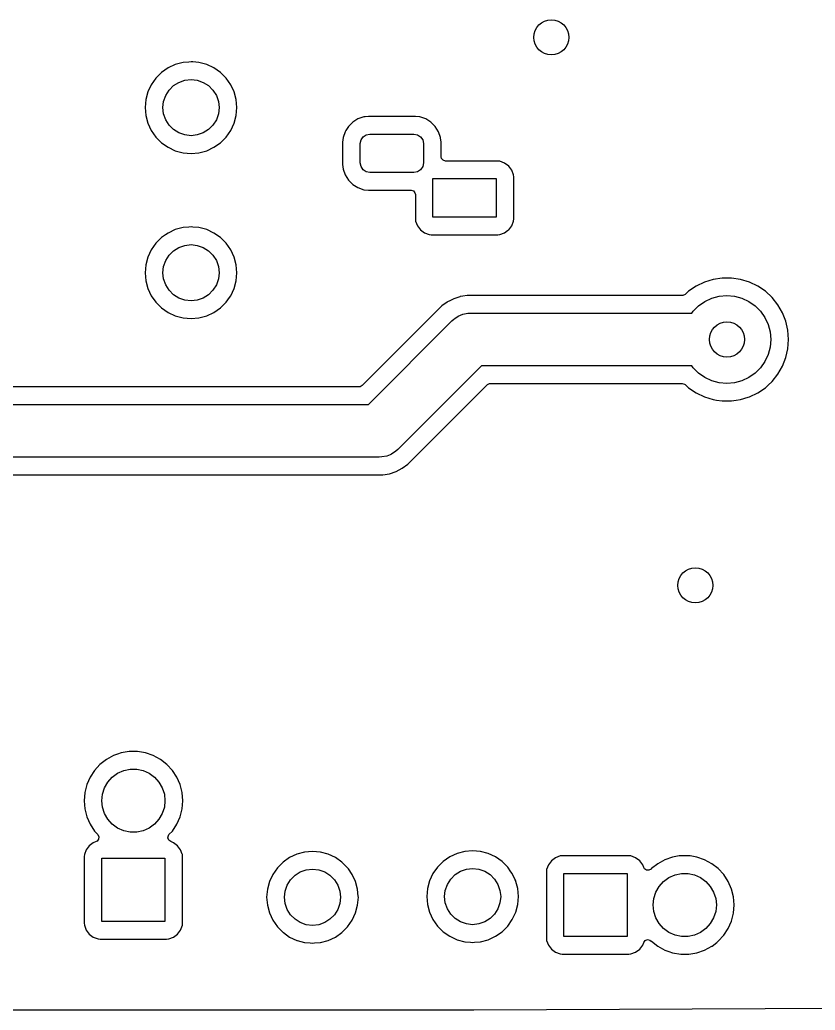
# Model space of a CAD drawing. Extents: x -0.07 to 4.53, y -0.19 to 2.96.
# Drawn here: x 0.847 to 1.738, y -0.191 to 0.919 of the extents above; entities that cross this region are included whole.
import ezdxf

# ---------------------------------------------------------------- set-up
doc = ezdxf.new("R2010")
doc.units = 0
doc.header["$MEASUREMENT"] = 0
doc.layers.add('BLACK', color=7, linetype='CONTINUOUS')

msp = doc.modelspace()

# ---------------------------------------------------------------- linework, layer by layer
at = {"layer": 'BLACK', "linetype": 'CONTINUOUS'}
for p, q in [((1.021, 0.8688), (1.0129, 0.865)), ((1.0297, 0.8711), (1.021, 0.8688)), ((1.036, 0.8716), (1.0297, 0.8711)), ((1.0386, 0.8719), (1.036, 0.8716)), ((1.0408, 0.8717), (1.0386, 0.8719)), ((1.0386, 0.8719), (1.0386, 0.8719)), ((1.0475, 0.8711), (1.0408, 0.8717)), ((1.0562, 0.8688), (1.0475, 0.8711)), ((1.0643, 0.865), (1.0562, 0.8688)), ((1.0055, 0.8598), (0.9992, 0.8535)), ((1.0129, 0.865), (1.0055, 0.8598)), ((1.0129, 0.865), (1.0129, 0.865)), ((1.0716, 0.8598), (1.0643, 0.865)), ((1.078, 0.8535), (1.0716, 0.8598)), ((1.0716, 0.8598), (1.0716, 0.8598)), ((0.9941, 0.8462), (0.9903, 0.8381)), ((0.9992, 0.8535), (0.9941, 0.8462)), ((0.9941, 0.8462), (0.9941, 0.8462)), ((1.014, 0.8401), (1.0189, 0.8451)), ((1.0189, 0.8451), (1.0249, 0.8488)), ((1.0249, 0.8488), (1.0316, 0.8512)), ((1.0316, 0.8512), (1.0386, 0.852)), ((1.0386, 0.852), (1.0456, 0.8512)), ((1.0456, 0.8512), (1.0522, 0.8488)), ((1.0522, 0.8488), (1.0582, 0.8451)), ((1.0582, 0.8451), (1.0632, 0.8401)), ((1.0831, 0.8462), (1.078, 0.8535)), ((1.0869, 0.8381), (1.0831, 0.8462)), ((0.9903, 0.8381), (0.988, 0.8294)), ((0.9903, 0.8381), (0.9903, 0.8381)), ((1.0079, 0.8275), (1.0102, 0.8341)), ((1.0102, 0.8341), (1.014, 0.8401)), ((1.0632, 0.8401), (1.067, 0.8341)), ((1.067, 0.8341), (1.0693, 0.8275)), ((1.0892, 0.8294), (1.0869, 0.8381)), ((0.988, 0.8294), (0.9872, 0.8205)), ((0.988, 0.8294), (0.988, 0.8294)), ((1.0071, 0.8205), (1.0079, 0.8275)), ((1.0693, 0.8275), (1.0701, 0.8205)), ((1.09, 0.8205), (1.0892, 0.8294)), ((0.9872, 0.8205), (0.988, 0.8115)), ((0.9872, 0.8205), (0.9872, 0.8205)), ((0.988, 0.8115), (0.988, 0.8115)), ((0.988, 0.8115), (0.9903, 0.8029)), ((1.0079, 0.8135), (1.0071, 0.8205)), ((1.0102, 0.8068), (1.0079, 0.8135)), ((1.0693, 0.8135), (1.067, 0.8068)), ((1.0701, 0.8205), (1.0693, 0.8135)), ((1.0869, 0.8029), (1.0892, 0.8115)), ((1.0892, 0.8115), (1.09, 0.8205)), ((1.2375, 0.8106), (1.234, 0.8103)), ((1.2901, 0.8106), (1.2375, 0.8106)), ((1.2375, 0.8106), (1.2375, 0.8106)), ((1.2375, 0.8106), (1.2375, 0.8106)), ((1.2952, 0.8101), (1.2901, 0.8106)), ((1.2901, 0.8106), (1.2901, 0.8106)), ((1.2901, 0.8106), (1.2901, 0.8106)), ((0.9903, 0.8029), (0.9903, 0.8029)), ((0.9903, 0.8029), (0.9941, 0.7948)), ((1.014, 0.8008), (1.0102, 0.8068)), ((1.0189, 0.7958), (1.014, 0.8008)), ((1.0632, 0.8008), (1.0582, 0.7958)), ((1.067, 0.8068), (1.0632, 0.8008)), ((1.0831, 0.7948), (1.0869, 0.8029)), ((1.2152, 0.7993), (1.2123, 0.7948)), ((1.22, 0.8041), (1.2152, 0.7993)), ((1.2258, 0.8078), (1.22, 0.8041)), ((1.2323, 0.8101), (1.2258, 0.8078)), ((1.234, 0.8103), (1.2323, 0.8101)), ((1.2323, 0.8101), (1.2323, 0.8101)), ((1.2323, 0.8101), (1.2323, 0.8101)), ((1.3017, 0.8078), (1.2952, 0.8101)), ((1.3075, 0.8041), (1.3017, 0.8078)), ((1.3124, 0.7993), (1.3075, 0.8041)), ((1.3161, 0.7934), (1.3124, 0.7993)), ((0.9941, 0.7948), (0.9941, 0.7948)), ((0.9941, 0.7948), (0.9992, 0.7874)), ((1.0249, 0.7921), (1.0189, 0.7958)), ((1.0316, 0.7898), (1.0249, 0.7921)), ((1.0386, 0.789), (1.0316, 0.7898)), ((1.0456, 0.7898), (1.0386, 0.789)), ((1.0522, 0.7921), (1.0456, 0.7898)), ((1.0582, 0.7958), (1.0522, 0.7921)), ((1.078, 0.7874), (1.0831, 0.7948)), ((1.0831, 0.7948), (1.0831, 0.7948)), ((1.2115, 0.7934), (1.2092, 0.787)), ((1.2123, 0.7948), (1.2115, 0.7934)), ((1.2315, 0.7878), (1.235, 0.7901)), ((1.235, 0.7901), (1.2392, 0.7909)), ((1.2392, 0.7909), (1.2884, 0.7909)), ((1.2884, 0.7909), (1.2925, 0.7901)), ((1.2925, 0.7901), (1.296, 0.7878)), ((1.3183, 0.787), (1.3161, 0.7934)), ((0.9992, 0.7874), (1.0055, 0.7811)), ((1.0055, 0.7811), (1.0129, 0.776)), ((1.0643, 0.776), (1.0716, 0.7811)), ((1.0716, 0.7811), (1.0724, 0.7818)), ((1.0724, 0.7818), (1.078, 0.7874)), ((1.2092, 0.787), (1.2086, 0.7818)), ((1.2086, 0.7818), (1.2086, 0.7567)), ((1.2092, 0.787), (1.2092, 0.787)), ((1.2283, 0.7801), (1.2292, 0.7843)), ((1.2283, 0.7585), (1.2283, 0.7801)), ((1.2292, 0.7843), (1.2315, 0.7878)), ((1.296, 0.7878), (1.2984, 0.7843)), ((1.2984, 0.7843), (1.2992, 0.7801)), ((1.2992, 0.7801), (1.2992, 0.7585)), ((1.3184, 0.7865), (1.3183, 0.787)), ((1.3189, 0.7818), (1.3184, 0.7865)), ((1.3189, 0.7655), (1.3189, 0.7818)), ((1.3189, 0.7818), (1.3189, 0.7818)), ((1.0129, 0.776), (1.0129, 0.776)), ((1.0129, 0.776), (1.021, 0.7722)), ((1.021, 0.7722), (1.021, 0.7722)), ((1.021, 0.7722), (1.0297, 0.7699)), ((1.0297, 0.7699), (1.0297, 0.7699)), ((1.0297, 0.7699), (1.0386, 0.7691)), ((1.0386, 0.7691), (1.0475, 0.7699)), ((1.0386, 0.7691), (1.0386, 0.7691)), ((1.0386, 0.7691), (1.0386, 0.7691)), ((1.0475, 0.7699), (1.0562, 0.7722)), ((1.0475, 0.7699), (1.0475, 0.7699)), ((1.0562, 0.7722), (1.0643, 0.776)), ((1.0562, 0.7722), (1.0562, 0.7722)), ((1.0643, 0.776), (1.0643, 0.776)), ((1.2086, 0.7567), (1.2092, 0.7516)), ((1.2292, 0.7543), (1.2283, 0.7585)), ((1.2992, 0.7585), (1.2984, 0.7543)), ((1.3194, 0.7635), (1.3189, 0.7655)), ((1.3212, 0.7614), (1.3194, 0.7635)), ((1.3238, 0.7606), (1.3212, 0.7614)), ((1.3826, 0.7606), (1.3238, 0.7606)), ((1.3849, 0.7604), (1.3826, 0.7606)), ((1.3902, 0.7584), (1.3849, 0.7604)), ((1.3948, 0.755), (1.3902, 0.7584)), ((1.3982, 0.7505), (1.3948, 0.755)), ((1.2092, 0.7516), (1.2092, 0.7516)), ((1.2092, 0.7516), (1.2115, 0.7451)), ((1.2115, 0.7451), (1.2152, 0.7393)), ((1.2315, 0.7508), (1.2292, 0.7543)), ((1.235, 0.7485), (1.2315, 0.7508)), ((1.2392, 0.7476), (1.235, 0.7485)), ((1.2884, 0.7476), (1.2392, 0.7476)), ((1.2925, 0.7485), (1.2884, 0.7476)), ((1.296, 0.7508), (1.2925, 0.7485)), ((1.2984, 0.7543), (1.296, 0.7508)), ((1.4002, 0.7452), (1.3982, 0.7505)), ((1.4004, 0.7428), (1.4002, 0.7452)), ((1.2152, 0.7393), (1.22, 0.7344)), ((1.22, 0.7344), (1.2258, 0.7308)), ((1.3098, 0.6976), (1.3098, 0.7409)), ((1.3098, 0.7409), (1.3807, 0.7409)), ((1.3807, 0.7409), (1.3807, 0.6976)), ((1.4004, 0.6958), (1.4004, 0.7428)), ((1.2258, 0.7308), (1.2323, 0.7285)), ((1.2323, 0.7285), (1.2323, 0.7285)), ((1.2323, 0.7285), (1.2375, 0.7279)), ((1.2375, 0.7279), (1.2853, 0.7279)), ((1.2853, 0.7279), (1.2879, 0.7272)), ((1.2879, 0.7272), (1.2897, 0.7251)), ((1.2897, 0.7251), (1.2901, 0.7231)), ((1.2901, 0.7231), (1.2901, 0.6958)), ((1.2901, 0.6958), (1.2901, 0.6958)), ((1.2901, 0.6958), (1.2904, 0.6934)), ((1.2904, 0.6934), (1.2924, 0.6881)), ((1.3807, 0.6976), (1.3098, 0.6976)), ((1.3982, 0.6881), (1.4002, 0.6934)), ((1.4002, 0.6934), (1.4004, 0.6958)), ((1.01, 0.6779), (1.0055, 0.6748)), ((1.0129, 0.6799), (1.01, 0.6779)), ((1.021, 0.6837), (1.0129, 0.6799)), ((1.0297, 0.686), (1.021, 0.6837)), ((1.036, 0.6866), (1.0297, 0.686)), ((1.0386, 0.6868), (1.036, 0.6866)), ((1.0408, 0.6866), (1.0386, 0.6868)), ((1.0386, 0.6868), (1.0386, 0.6868)), ((1.0475, 0.686), (1.0408, 0.6866)), ((1.0562, 0.6837), (1.0475, 0.686)), ((1.0643, 0.6799), (1.0562, 0.6837)), ((1.0716, 0.6748), (1.0643, 0.6799)), ((1.2924, 0.6881), (1.2924, 0.6881)), ((1.2924, 0.6881), (1.2958, 0.6836)), ((1.2958, 0.6836), (1.2958, 0.6836)), ((1.2958, 0.6836), (1.3003, 0.6802)), ((1.3003, 0.6802), (1.3003, 0.6802)), ((1.3003, 0.6802), (1.3056, 0.6782)), ((1.3056, 0.6782), (1.3056, 0.6782)), ((1.3056, 0.6782), (1.308, 0.6779)), ((1.308, 0.6779), (1.308, 0.6779)), ((1.308, 0.6779), (1.308, 0.6779)), ((1.308, 0.6779), (1.308, 0.6779)), ((1.308, 0.6779), (1.308, 0.6779)), ((1.308, 0.6779), (1.3826, 0.6779)), ((1.3826, 0.6779), (1.3849, 0.6782)), ((1.3826, 0.6779), (1.3826, 0.6779)), ((1.3849, 0.6782), (1.3902, 0.6802)), ((1.3902, 0.6802), (1.3936, 0.6827)), ((1.3902, 0.6802), (1.3902, 0.6802)), ((1.3936, 0.6827), (1.3948, 0.6836)), ((1.3948, 0.6836), (1.3982, 0.6881)), ((1.3948, 0.6836), (1.3948, 0.6836)), ((1.3982, 0.6881), (1.3982, 0.6881)), ((0.9992, 0.6685), (0.9941, 0.6611)), ((1.0055, 0.6748), (0.9992, 0.6685)), ((1.0249, 0.6638), (1.0316, 0.6661)), ((1.0316, 0.6661), (1.0386, 0.6669)), ((1.0386, 0.6669), (1.0456, 0.6661)), ((1.0456, 0.6661), (1.0522, 0.6638)), ((1.078, 0.6685), (1.0716, 0.6748)), ((1.0831, 0.6611), (1.078, 0.6685)), ((0.9941, 0.6611), (0.9903, 0.653)), ((0.9941, 0.6611), (0.9941, 0.6611)), ((1.0102, 0.6491), (1.014, 0.6551)), ((1.014, 0.6551), (1.0189, 0.6601)), ((1.0189, 0.6601), (1.0249, 0.6638)), ((1.0522, 0.6638), (1.0582, 0.6601)), ((1.0582, 0.6601), (1.0632, 0.6551)), ((1.0632, 0.6551), (1.067, 0.6491)), ((1.0869, 0.653), (1.0831, 0.6611)), ((0.988, 0.6444), (0.9872, 0.6354)), ((0.9903, 0.653), (0.988, 0.6444)), ((0.988, 0.6444), (0.988, 0.6444)), ((0.9903, 0.653), (0.9903, 0.653)), ((1.0079, 0.6424), (1.0102, 0.6491)), ((1.067, 0.6491), (1.0693, 0.6424)), ((1.0892, 0.6444), (1.0869, 0.653)), ((1.09, 0.6354), (1.0892, 0.6444)), ((0.9872, 0.6354), (0.988, 0.6265)), ((0.9872, 0.6354), (0.9872, 0.6354)), ((1.0071, 0.6354), (1.0079, 0.6424)), ((1.0079, 0.6284), (1.0071, 0.6354)), ((1.0693, 0.6424), (1.0701, 0.6354)), ((1.0701, 0.6354), (1.0693, 0.6284)), ((1.0892, 0.6265), (1.09, 0.6354)), ((0.988, 0.6265), (0.988, 0.6265)), ((0.988, 0.6265), (0.9903, 0.6179)), ((1.0102, 0.6218), (1.0079, 0.6284)), ((1.014, 0.6158), (1.0102, 0.6218)), ((1.067, 0.6218), (1.0632, 0.6158)), ((1.0693, 0.6284), (1.067, 0.6218)), ((1.0869, 0.6179), (1.0892, 0.6265)), ((1.6141, 0.625), (1.6048, 0.6205)), ((1.624, 0.628), (1.6141, 0.625)), ((1.6141, 0.625), (1.6141, 0.625)), ((1.6342, 0.6295), (1.624, 0.628)), ((1.6445, 0.6295), (1.6342, 0.6295)), ((1.6547, 0.628), (1.6445, 0.6295)), ((1.6646, 0.625), (1.6547, 0.628)), ((1.6739, 0.6205), (1.6646, 0.625)), ((0.9903, 0.6179), (0.9903, 0.6179)), ((0.9903, 0.6179), (0.9941, 0.6097)), ((1.0189, 0.6108), (1.014, 0.6158)), ((1.0249, 0.6071), (1.0189, 0.6108)), ((1.0582, 0.6108), (1.0522, 0.6071)), ((1.0632, 0.6158), (1.0582, 0.6108)), ((1.0831, 0.6097), (1.0869, 0.6179)), ((1.5925, 0.6112), (1.59, 0.6099)), ((1.5963, 0.6147), (1.5925, 0.6112)), ((1.6048, 0.6205), (1.5963, 0.6147)), ((1.5963, 0.6147), (1.5963, 0.6147)), ((1.6048, 0.6205), (1.6048, 0.6205)), ((1.6048, 0.6205), (1.6048, 0.6205)), ((1.6825, 0.6147), (1.6739, 0.6205)), ((1.69, 0.6076), (1.6825, 0.6147)), ((0.9941, 0.6097), (0.9941, 0.6097)), ((0.9941, 0.6097), (0.9992, 0.6024)), ((0.9992, 0.6024), (1.0055, 0.5961)), ((1.0316, 0.6047), (1.0249, 0.6071)), ((1.0386, 0.6039), (1.0316, 0.6047)), ((1.0456, 0.6047), (1.0386, 0.6039)), ((1.0522, 0.6071), (1.0456, 0.6047)), ((1.0716, 0.5961), (1.078, 0.6024)), ((1.078, 0.6024), (1.0816, 0.6076)), ((1.0816, 0.6076), (1.0831, 0.6097)), ((1.3257, 0.6024), (1.3199, 0.5982)), ((1.3262, 0.6027), (1.3257, 0.6024)), ((1.3287, 0.604), (1.3262, 0.6027)), ((1.3262, 0.6027), (1.3262, 0.6027)), ((1.3262, 0.6027), (1.3262, 0.6027)), ((1.3331, 0.6063), (1.3287, 0.604)), ((1.339, 0.6082), (1.3331, 0.6063)), ((1.34, 0.6085), (1.339, 0.6082)), ((1.339, 0.6082), (1.339, 0.6082)), ((1.339, 0.6082), (1.339, 0.6082)), ((1.3404, 0.6086), (1.34, 0.6085)), ((1.3433, 0.6091), (1.3404, 0.6086)), ((1.3481, 0.6099), (1.3433, 0.6091)), ((1.5892, 0.6099), (1.3481, 0.6099)), ((1.59, 0.6099), (1.5892, 0.6099)), ((1.6077, 0.5983), (1.6148, 0.6032)), ((1.6148, 0.6032), (1.6225, 0.6069)), ((1.6225, 0.6069), (1.6308, 0.6091)), ((1.6308, 0.6091), (1.6394, 0.6098)), ((1.6394, 0.6098), (1.6479, 0.6091)), ((1.6479, 0.6091), (1.6562, 0.6069)), ((1.6562, 0.6069), (1.664, 0.6032)), ((1.664, 0.6032), (1.671, 0.5983)), ((1.6965, 0.5996), (1.69, 0.6076)), ((1.7016, 0.5906), (1.6965, 0.5996)), ((1.0055, 0.5961), (1.0129, 0.5909)), ((1.0129, 0.5909), (1.0129, 0.5909)), ((1.0129, 0.5909), (1.021, 0.5871)), ((1.0562, 0.5871), (1.0643, 0.5909)), ((1.0643, 0.5909), (1.0716, 0.5961)), ((1.0643, 0.5909), (1.0643, 0.5909)), ((1.3199, 0.5982), (1.2306, 0.5089)), ((1.3199, 0.5982), (1.3199, 0.5982)), ((1.338, 0.5867), (1.3434, 0.5889)), ((1.3434, 0.5889), (1.3491, 0.59)), ((1.3491, 0.59), (1.352, 0.5902)), ((1.352, 0.5902), (1.6002, 0.5902)), ((1.6002, 0.5902), (1.6017, 0.5923)), ((1.6017, 0.5923), (1.6077, 0.5983)), ((1.671, 0.5983), (1.6771, 0.5923)), ((1.6771, 0.5923), (1.682, 0.5852)), ((1.7054, 0.581), (1.7016, 0.5906)), ((1.021, 0.5871), (1.021, 0.5871)), ((1.021, 0.5871), (1.0297, 0.5848)), ((1.0297, 0.5848), (1.0297, 0.5848)), ((1.0297, 0.5848), (1.0386, 0.584)), ((1.0386, 0.584), (1.0475, 0.5848)), ((1.0386, 0.584), (1.0386, 0.584)), ((1.0386, 0.584), (1.0386, 0.584)), ((1.0475, 0.5848), (1.0562, 0.5871)), ((1.0475, 0.5848), (1.0475, 0.5848)), ((1.0562, 0.5871), (1.0562, 0.5871)), ((1.2374, 0.4878), (1.3311, 0.5815)), ((1.3311, 0.5815), (1.3332, 0.5835)), ((1.3332, 0.5835), (1.3344, 0.5843)), ((1.3344, 0.5843), (1.338, 0.5867)), ((1.682, 0.5852), (1.6856, 0.5775)), ((1.6856, 0.5775), (1.6878, 0.5692)), ((1.7077, 0.5709), (1.7054, 0.581)), ((1.6878, 0.5692), (1.6886, 0.5606)), ((1.7085, 0.5606), (1.7077, 0.5709)), ((1.7077, 0.5709), (1.7077, 0.5709)), ((1.7077, 0.5709), (1.7077, 0.5709)), ((1.6886, 0.5606), (1.6878, 0.5521)), ((1.7077, 0.5503), (1.7085, 0.5606)), ((1.7085, 0.5606), (1.7085, 0.5606)), ((1.6878, 0.5521), (1.6856, 0.5438)), ((1.7054, 0.5403), (1.7077, 0.5503)), ((1.7077, 0.5503), (1.7077, 0.5503)), ((1.682, 0.536), (1.6771, 0.529)), ((1.6856, 0.5438), (1.682, 0.536)), ((1.7016, 0.5306), (1.7054, 0.5403)), ((1.3642, 0.5311), (1.2705, 0.4374)), ((1.6002, 0.5311), (1.3642, 0.5311)), ((1.6017, 0.529), (1.6002, 0.5311)), ((1.6077, 0.5229), (1.6017, 0.529)), ((1.6148, 0.518), (1.6077, 0.5229)), ((1.671, 0.5229), (1.664, 0.518)), ((1.6771, 0.529), (1.671, 0.5229)), ((1.6965, 0.5217), (1.7016, 0.5306)), ((1.3709, 0.51), (1.3733, 0.5113)), ((1.3733, 0.5113), (1.3744, 0.5114)), ((1.3744, 0.5114), (1.5892, 0.5114)), ((1.5892, 0.5114), (1.5918, 0.5106)), ((1.5918, 0.5106), (1.5925, 0.5101)), ((1.6225, 0.5144), (1.6148, 0.518)), ((1.6308, 0.5122), (1.6225, 0.5144)), ((1.6394, 0.5114), (1.6308, 0.5122)), ((1.6479, 0.5122), (1.6394, 0.5114)), ((1.6562, 0.5144), (1.6479, 0.5122)), ((1.664, 0.518), (1.6562, 0.5144)), ((1.6855, 0.5094), (1.69, 0.5136)), ((1.69, 0.5136), (1.6965, 0.5217)), ((1.69, 0.5136), (1.69, 0.5136)), ((1.2272, 0.5075), (0.5281, 0.5075)), ((1.2282, 0.5076), (1.2272, 0.5075)), ((1.2306, 0.5089), (1.2282, 0.5076)), ((1.2817, 0.4207), (1.3709, 0.51)), ((1.5925, 0.5101), (1.5932, 0.5094)), ((1.5932, 0.5094), (1.5963, 0.5066)), ((1.5963, 0.5066), (1.6048, 0.5008)), ((1.6048, 0.5008), (1.6048, 0.5008)), ((1.6048, 0.5008), (1.6141, 0.4963)), ((1.6646, 0.4963), (1.6739, 0.5008)), ((1.6739, 0.5008), (1.6825, 0.5066)), ((1.6739, 0.5008), (1.6739, 0.5008)), ((1.6739, 0.5008), (1.6739, 0.5008)), ((1.6739, 0.5008), (1.6739, 0.5008)), ((1.6825, 0.5066), (1.6836, 0.5076)), ((1.6836, 0.5076), (1.6855, 0.5094)), ((1.6141, 0.4963), (1.6141, 0.4963)), ((1.6141, 0.4963), (1.624, 0.4933)), ((1.624, 0.4933), (1.624, 0.4933)), ((1.624, 0.4933), (1.624, 0.4933)), ((1.624, 0.4933), (1.6278, 0.4927)), ((1.6278, 0.4927), (1.6342, 0.4917)), ((1.6342, 0.4917), (1.6342, 0.4917)), ((1.6342, 0.4917), (1.6445, 0.4917)), ((1.6445, 0.4917), (1.6498, 0.4925)), ((1.6498, 0.4925), (1.6547, 0.4933)), ((1.6547, 0.4933), (1.6633, 0.4959)), ((1.6547, 0.4933), (1.6547, 0.4933)), ((1.6547, 0.4933), (1.6547, 0.4933)), ((1.6633, 0.4959), (1.6646, 0.4963)), ((1.6646, 0.4963), (1.6646, 0.4963)), ((0.5132, 0.4878), (1.2374, 0.4878)), ((1.2683, 0.4354), (1.2635, 0.4322)), ((1.2705, 0.4374), (1.2683, 0.4354)), ((1.2496, 0.4287), (0.5132, 0.4287)), ((1.2525, 0.4289), (1.2496, 0.4287)), ((1.2582, 0.43), (1.2525, 0.4289)), ((1.2618, 0.4315), (1.2582, 0.43)), ((1.2635, 0.4322), (1.2618, 0.4315)), ((1.2611, 0.4102), (1.2685, 0.4126)), ((1.2685, 0.4126), (1.2754, 0.4162)), ((1.2754, 0.4162), (1.2817, 0.4207)), ((0.5242, 0.409), (1.2535, 0.409)), ((1.2535, 0.409), (1.2611, 0.4102)), ((0.9438, 0.09), (0.9365, 0.0844)), ((0.9518, 0.0944), (0.9438, 0.09)), ((0.9438, 0.09), (0.9438, 0.09)), ((0.9438, 0.09), (0.9438, 0.09)), ((0.9438, 0.09), (0.9438, 0.09)), ((0.9563, 0.0959), (0.9518, 0.0944)), ((0.9604, 0.0973), (0.9563, 0.0959)), ((0.9694, 0.0988), (0.9604, 0.0973)), ((0.9604, 0.0973), (0.9604, 0.0973)), ((0.9604, 0.0973), (0.9604, 0.0973)), ((0.9786, 0.0988), (0.9694, 0.0988)), ((0.9876, 0.0973), (0.9786, 0.0988)), ((0.9962, 0.0944), (0.9876, 0.0973)), ((1.0043, 0.09), (0.9962, 0.0944)), ((1.0115, 0.0844), (1.0043, 0.09)), ((0.9365, 0.0844), (0.9304, 0.0777)), ((0.9365, 0.0844), (0.9365, 0.0844)), ((0.9631, 0.0774), (0.9703, 0.0789)), ((0.9703, 0.0789), (0.9777, 0.0789)), ((0.9777, 0.0789), (0.985, 0.0774)), ((1.0177, 0.0777), (1.0115, 0.0844)), ((0.9254, 0.07), (0.9217, 0.0617)), ((0.9304, 0.0777), (0.9254, 0.07)), ((0.9304, 0.0777), (0.9304, 0.0777)), ((0.9304, 0.0777), (0.9304, 0.0777)), ((0.9453, 0.0645), (0.9503, 0.07)), ((0.9503, 0.07), (0.9563, 0.0744)), ((0.9563, 0.0744), (0.9631, 0.0774)), ((0.985, 0.0774), (0.9917, 0.0744)), ((0.9917, 0.0744), (0.9977, 0.07)), ((0.9977, 0.07), (1.0027, 0.0645)), ((1.0227, 0.07), (1.0177, 0.0777)), ((1.0263, 0.0617), (1.0227, 0.07)), ((1.0227, 0.07), (1.0227, 0.07)), ((0.9217, 0.0617), (0.9194, 0.0528)), ((0.9394, 0.0511), (0.9416, 0.0581)), ((0.9416, 0.0581), (0.9453, 0.0645)), ((1.0027, 0.0645), (1.0064, 0.0581)), ((1.0064, 0.0581), (1.0087, 0.0511)), ((1.0286, 0.0528), (1.0263, 0.0617)), ((0.9194, 0.0528), (0.9187, 0.0437)), ((0.9194, 0.0528), (0.9194, 0.0528)), ((0.9386, 0.0437), (0.9394, 0.0511)), ((1.0087, 0.0511), (1.0094, 0.0437)), ((1.0293, 0.0437), (1.0286, 0.0528)), ((1.0286, 0.0528), (1.0286, 0.0528)), ((0.9187, 0.0437), (0.9187, 0.0437)), ((0.9187, 0.0437), (0.9194, 0.0346)), ((0.9194, 0.0346), (0.9194, 0.0346)), ((0.9194, 0.0346), (0.9217, 0.0257)), ((0.9394, 0.0363), (0.9386, 0.0437)), ((0.9416, 0.0293), (0.9394, 0.0363)), ((1.0087, 0.0363), (1.0064, 0.0293)), ((1.0094, 0.0437), (1.0087, 0.0363)), ((1.0263, 0.0257), (1.0286, 0.0346)), ((1.0286, 0.0346), (1.0293, 0.0437)), ((1.0286, 0.0346), (1.0286, 0.0346)), ((1.0293, 0.0437), (1.0293, 0.0437)), ((0.9217, 0.0257), (0.9254, 0.0174)), ((0.9453, 0.0229), (0.9416, 0.0293)), ((0.9503, 0.0174), (0.9453, 0.0229)), ((1.0027, 0.0229), (0.9977, 0.0174)), ((1.0064, 0.0293), (1.0027, 0.0229)), ((1.0227, 0.0174), (1.0263, 0.0257)), ((0.9254, 0.0174), (0.9304, 0.0097)), ((0.9563, 0.013), (0.9503, 0.0174)), ((0.9631, 0.01), (0.9563, 0.013)), ((0.9917, 0.013), (0.985, 0.01)), ((0.9977, 0.0174), (0.9917, 0.013)), ((1.0177, 0.0097), (1.0227, 0.0174)), ((0.9304, 0.0097), (0.9341, 0.0057)), ((0.935, 0.0005), (0.9333, -0.0017)), ((0.9341, 0.0057), (0.9353, 0.0032)), ((0.9353, 0.0032), (0.935, 0.0005)), ((0.9703, 0.0085), (0.9631, 0.01)), ((0.9777, 0.0085), (0.9703, 0.0085)), ((0.985, 0.01), (0.9777, 0.0085)), ((1.0127, 0.002), (1.0133, 0.0047)), ((1.0136, -0.0006), (1.0127, 0.002)), ((1.0133, 0.0047), (1.0139, 0.0057)), ((1.0139, 0.0057), (1.0177, 0.0097)), ((1.0177, 0.0097), (1.0177, 0.0097)), ((1.0177, 0.0097), (1.0177, 0.0097)), ((0.9245, -0.0068), (0.9211, -0.0113)), ((0.929, -0.0034), (0.9245, -0.0068)), ((0.9245, -0.0068), (0.9245, -0.0068)), ((0.9322, -0.0022), (0.929, -0.0034)), ((0.929, -0.0034), (0.929, -0.0034)), ((0.9333, -0.0017), (0.9322, -0.0022)), ((1.0158, -0.0022), (1.0136, -0.0006)), ((1.019, -0.0034), (1.0158, -0.0022)), ((1.0235, -0.0068), (1.019, -0.0034)), ((1.019, -0.0034), (1.019, -0.0034)), ((1.0269, -0.0113), (1.0235, -0.0068)), ((1.0235, -0.0068), (1.0235, -0.0068)), ((0.9191, -0.0166), (0.9189, -0.019)), ((0.9189, -0.019), (0.9189, -0.019)), ((0.9189, -0.019), (0.9189, -0.019)), ((0.9189, -0.019), (0.9189, -0.0936)), ((0.9211, -0.0113), (0.9191, -0.0166)), ((0.9211, -0.0113), (0.9211, -0.0113)), ((0.9386, -0.0917), (0.9386, -0.0209)), ((0.9386, -0.0209), (1.0094, -0.0209)), ((1.0094, -0.0209), (1.0094, -0.0917)), ((1.0287, -0.0162), (1.0269, -0.0113)), ((1.0269, -0.0113), (1.0269, -0.0113)), ((1.0289, -0.0166), (1.0287, -0.0162)), ((1.0292, -0.019), (1.0289, -0.0166)), ((1.0292, -0.0646), (1.0292, -0.019)), ((1.1491, -0.0201), (1.1418, -0.0252)), ((1.1572, -0.0163), (1.1491, -0.0201)), ((1.1491, -0.0201), (1.1491, -0.0201)), ((1.1659, -0.014), (1.1572, -0.0163)), ((1.1572, -0.0163), (1.1572, -0.0163)), ((1.1748, -0.0132), (1.1659, -0.014)), ((1.1659, -0.014), (1.1659, -0.014)), ((1.1837, -0.014), (1.1748, -0.0132)), ((1.1748, -0.0132), (1.1748, -0.0132)), ((1.1924, -0.0163), (1.1837, -0.014)), ((1.1837, -0.014), (1.1837, -0.014)), ((1.1837, -0.014), (1.1837, -0.014)), ((1.1837, -0.014), (1.1837, -0.014)), ((1.1837, -0.014), (1.1837, -0.014)), ((1.2005, -0.0201), (1.1924, -0.0163)), ((1.1924, -0.0163), (1.1924, -0.0163)), ((1.2078, -0.0252), (1.2005, -0.0201)), ((1.2005, -0.0201), (1.2005, -0.0201)), ((1.3286, -0.0193), (1.3213, -0.0244)), ((1.3368, -0.0155), (1.3286, -0.0193)), ((1.3286, -0.0193), (1.3286, -0.0193)), ((1.3454, -0.0132), (1.3368, -0.0155)), ((1.3368, -0.0155), (1.3368, -0.0155)), ((1.3543, -0.0124), (1.3454, -0.0132)), ((1.3454, -0.0132), (1.3454, -0.0132)), ((1.3633, -0.0132), (1.3543, -0.0124)), ((1.3543, -0.0124), (1.3543, -0.0124)), ((1.3719, -0.0155), (1.3633, -0.0132)), ((1.3633, -0.0132), (1.3633, -0.0132)), ((1.3633, -0.0132), (1.3633, -0.0132)), ((1.3633, -0.0132), (1.3633, -0.0132)), ((1.3633, -0.0132), (1.3633, -0.0132)), ((1.38, -0.0193), (1.3719, -0.0155)), ((1.3719, -0.0155), (1.3719, -0.0155)), ((1.3874, -0.0244), (1.38, -0.0193)), ((1.38, -0.0193), (1.38, -0.0193)), ((1.4472, -0.0203), (1.4426, -0.0237)), ((1.4525, -0.0183), (1.4472, -0.0203)), ((1.4472, -0.0203), (1.4472, -0.0203)), ((1.4548, -0.0181), (1.4525, -0.0183)), ((1.5294, -0.0181), (1.4548, -0.0181)), ((1.4548, -0.0181), (1.4548, -0.0181)), ((1.5318, -0.0183), (1.5294, -0.0181)), ((1.5294, -0.0181), (1.5294, -0.0181)), ((1.5294, -0.0181), (1.5294, -0.0181)), ((1.5294, -0.0181), (1.5294, -0.0181)), ((1.5371, -0.0203), (1.5318, -0.0183)), ((1.5318, -0.0183), (1.5318, -0.0183)), ((1.5416, -0.0237), (1.5371, -0.0203)), ((1.5371, -0.0203), (1.5371, -0.0203)), ((1.5785, -0.0196), (1.5699, -0.0226)), ((1.586, -0.0183), (1.5785, -0.0196)), ((1.5876, -0.0181), (1.586, -0.0183)), ((1.5967, -0.0181), (1.5876, -0.0181)), ((1.5982, -0.0183), (1.5967, -0.0181)), ((1.6057, -0.0196), (1.5982, -0.0183)), ((1.6144, -0.0226), (1.6057, -0.0196)), ((1.1354, -0.0315), (1.1303, -0.0389)), ((1.1418, -0.0252), (1.1354, -0.0315)), ((1.1678, -0.0339), (1.1748, -0.0331)), ((1.1748, -0.0331), (1.1818, -0.0339)), ((1.2142, -0.0315), (1.2078, -0.0252)), ((1.215, -0.0327), (1.2142, -0.0315)), ((1.2193, -0.0389), (1.215, -0.0327)), ((1.315, -0.0307), (1.3098, -0.0381)), ((1.3213, -0.0244), (1.315, -0.0307)), ((1.3407, -0.0354), (1.3473, -0.0331)), ((1.3473, -0.0331), (1.3543, -0.0323)), ((1.3543, -0.0323), (1.3613, -0.0331)), ((1.3613, -0.0331), (1.368, -0.0354)), ((1.3937, -0.0307), (1.3874, -0.0244)), ((1.3973, -0.0359), (1.3937, -0.0307)), ((1.3937, -0.0307), (1.3937, -0.0307)), ((1.4392, -0.0283), (1.4372, -0.0336)), ((1.4426, -0.0237), (1.4392, -0.0283)), ((1.4392, -0.0283), (1.4392, -0.0283)), ((1.4426, -0.0237), (1.4426, -0.0237)), ((1.545, -0.0283), (1.5416, -0.0237)), ((1.5416, -0.0237), (1.5416, -0.0237)), ((1.5462, -0.0313), (1.545, -0.0283)), ((1.545, -0.0283), (1.545, -0.0283)), ((1.5469, -0.0327), (1.5462, -0.0313)), ((1.5492, -0.0342), (1.5469, -0.0327)), ((1.5543, -0.0329), (1.552, -0.0343)), ((1.5545, -0.0327), (1.5543, -0.0329)), ((1.5547, -0.0325), (1.5545, -0.0327)), ((1.5619, -0.0269), (1.5547, -0.0325)), ((1.5547, -0.0325), (1.5547, -0.0325)), ((1.5547, -0.0325), (1.5547, -0.0325)), ((1.5547, -0.0325), (1.5547, -0.0325)), ((1.5699, -0.0226), (1.5619, -0.0269)), ((1.5619, -0.0269), (1.5619, -0.0269)), ((1.5699, -0.0226), (1.5699, -0.0226)), ((1.6224, -0.0269), (1.6144, -0.0226)), ((1.6144, -0.0226), (1.6144, -0.0226)), ((1.6296, -0.0325), (1.6224, -0.0269)), ((1.6224, -0.0269), (1.6224, -0.0269)), ((1.6358, -0.0392), (1.6296, -0.0325)), ((1.6296, -0.0325), (1.6296, -0.0325)), ((1.6296, -0.0325), (1.6296, -0.0325)), ((1.1303, -0.0389), (1.1265, -0.047)), ((1.1303, -0.0389), (1.1303, -0.0389)), ((1.1502, -0.0449), (1.1552, -0.0399)), ((1.1552, -0.0399), (1.1611, -0.0362)), ((1.1611, -0.0362), (1.1678, -0.0339)), ((1.1818, -0.0339), (1.1885, -0.0362)), ((1.1885, -0.0362), (1.1944, -0.0399)), ((1.1944, -0.0399), (1.1994, -0.0449)), ((1.2231, -0.047), (1.2193, -0.0389)), ((1.3098, -0.0381), (1.306, -0.0462)), ((1.3098, -0.0381), (1.3098, -0.0381)), ((1.326, -0.0501), (1.3297, -0.0441)), ((1.3297, -0.0441), (1.3347, -0.0392)), ((1.3347, -0.0392), (1.3407, -0.0354)), ((1.368, -0.0354), (1.374, -0.0392)), ((1.374, -0.0392), (1.379, -0.0441)), ((1.379, -0.0441), (1.3827, -0.0501)), ((1.3988, -0.0381), (1.3973, -0.0359)), ((1.4018, -0.0444), (1.3988, -0.0381)), ((1.4372, -0.0336), (1.437, -0.0359)), ((1.437, -0.0359), (1.437, -0.0359)), ((1.437, -0.0359), (1.437, -0.1105)), ((1.4567, -0.1087), (1.4567, -0.0378)), ((1.4567, -0.0378), (1.5276, -0.0378)), ((1.5276, -0.0378), (1.5276, -0.1087)), ((1.552, -0.0343), (1.5492, -0.0342)), ((1.5684, -0.0469), (1.5744, -0.0425)), ((1.5744, -0.0425), (1.5812, -0.0395)), ((1.5812, -0.0395), (1.5884, -0.038)), ((1.5884, -0.038), (1.5958, -0.038)), ((1.5958, -0.038), (1.6031, -0.0395)), ((1.6031, -0.0395), (1.6098, -0.0425)), ((1.6098, -0.0425), (1.6158, -0.0469)), ((1.6408, -0.0469), (1.6358, -0.0392)), ((1.6358, -0.0392), (1.6358, -0.0392)), ((1.6358, -0.0392), (1.6358, -0.0392)), ((1.1265, -0.047), (1.1242, -0.0556)), ((1.1265, -0.047), (1.1265, -0.047)), ((1.1441, -0.0576), (1.1464, -0.0509)), ((1.1464, -0.0509), (1.1502, -0.0449)), ((1.1994, -0.0449), (1.2032, -0.0509)), ((1.2032, -0.0509), (1.2055, -0.0576)), ((1.2254, -0.0556), (1.2231, -0.047)), ((1.3037, -0.0549), (1.3029, -0.0638)), ((1.306, -0.0462), (1.3037, -0.0549)), ((1.3037, -0.0549), (1.3037, -0.0549)), ((1.306, -0.0462), (1.306, -0.0462)), ((1.3236, -0.0568), (1.326, -0.0501)), ((1.3827, -0.0501), (1.385, -0.0568)), ((1.4026, -0.0462), (1.4018, -0.0444)), ((1.4028, -0.047), (1.4026, -0.0462)), ((1.4026, -0.0462), (1.4026, -0.0462)), ((1.4049, -0.0549), (1.4028, -0.047)), ((1.4057, -0.0638), (1.4049, -0.0549)), ((1.5598, -0.0588), (1.5635, -0.0524)), ((1.5635, -0.0524), (1.5684, -0.0469)), ((1.6158, -0.0469), (1.6208, -0.0524)), ((1.6208, -0.0524), (1.6245, -0.0588)), ((1.6445, -0.0553), (1.6408, -0.0469)), ((1.6467, -0.0641), (1.6445, -0.0553)), ((1.0292, -0.0936), (1.0292, -0.0646)), ((1.1242, -0.0556), (1.1234, -0.0646)), ((1.1234, -0.0646), (1.1242, -0.0735)), ((1.1234, -0.0646), (1.1234, -0.0646)), ((1.1242, -0.0556), (1.1242, -0.0556)), ((1.1433, -0.0646), (1.1441, -0.0576)), ((1.1441, -0.0716), (1.1433, -0.0646)), ((1.2055, -0.0576), (1.2063, -0.0646)), ((1.2063, -0.0646), (1.2055, -0.0716)), ((1.2261, -0.0638), (1.2254, -0.0556)), ((1.2254, -0.0735), (1.2262, -0.0646)), ((1.2262, -0.0646), (1.2261, -0.0638)), ((1.3029, -0.0638), (1.3037, -0.0727)), ((1.3029, -0.0638), (1.3029, -0.0638)), ((1.3228, -0.0638), (1.3236, -0.0568)), ((1.3236, -0.0708), (1.3228, -0.0638)), ((1.385, -0.0568), (1.3858, -0.0638)), ((1.3858, -0.0638), (1.385, -0.0708)), ((1.4049, -0.0727), (1.4057, -0.0638)), ((1.5567, -0.0732), (1.5575, -0.0659)), ((1.5575, -0.0659), (1.5598, -0.0588)), ((1.6245, -0.0588), (1.6268, -0.0659)), ((1.6268, -0.0659), (1.6276, -0.0732)), ((1.6475, -0.0732), (1.6467, -0.0641)), ((1.6467, -0.0641), (1.6467, -0.0641)), ((1.1242, -0.0735), (1.1242, -0.0735)), ((1.1242, -0.0735), (1.1265, -0.0821)), ((1.1464, -0.0782), (1.1441, -0.0716)), ((1.2055, -0.0716), (1.2032, -0.0782)), ((1.2231, -0.0821), (1.2254, -0.0735)), ((1.3037, -0.0727), (1.3037, -0.0727)), ((1.3037, -0.0727), (1.306, -0.0814)), ((1.326, -0.0774), (1.3236, -0.0708)), ((1.3297, -0.0834), (1.326, -0.0774)), ((1.3827, -0.0774), (1.379, -0.0834)), ((1.385, -0.0708), (1.3827, -0.0774)), ((1.4026, -0.0814), (1.4049, -0.0727)), ((1.5575, -0.0806), (1.5567, -0.0732)), ((1.6276, -0.0732), (1.6268, -0.0806)), ((1.6467, -0.0823), (1.6475, -0.0732)), ((1.6475, -0.0732), (1.6475, -0.0732)), ((1.1265, -0.0821), (1.1265, -0.0821)), ((1.1265, -0.0821), (1.1303, -0.0903)), ((1.1502, -0.0842), (1.1464, -0.0782)), ((1.1552, -0.0892), (1.1502, -0.0842)), ((1.1994, -0.0842), (1.1944, -0.0892)), ((1.2032, -0.0782), (1.1994, -0.0842)), ((1.2193, -0.0903), (1.2231, -0.0821)), ((1.306, -0.0814), (1.306, -0.0814)), ((1.306, -0.0814), (1.3098, -0.0895)), ((1.3347, -0.0884), (1.3297, -0.0834)), ((1.3407, -0.0922), (1.3347, -0.0884)), ((1.374, -0.0884), (1.368, -0.0922)), ((1.379, -0.0834), (1.374, -0.0884)), ((1.3988, -0.0895), (1.4026, -0.0814)), ((1.5598, -0.0876), (1.5575, -0.0806)), ((1.5635, -0.0941), (1.5598, -0.0876)), ((1.6245, -0.0876), (1.6208, -0.0941)), ((1.6268, -0.0806), (1.6245, -0.0876)), ((1.6445, -0.0912), (1.6467, -0.0823)), ((1.6467, -0.0823), (1.6467, -0.0823)), ((0.9189, -0.0936), (0.9189, -0.0936)), ((0.9189, -0.0936), (0.9191, -0.096)), ((0.9191, -0.096), (0.9211, -0.1013)), ((1.0094, -0.0917), (0.9386, -0.0917)), ((1.0269, -0.1013), (1.0289, -0.096)), ((1.0289, -0.096), (1.0292, -0.0936)), ((1.1303, -0.0903), (1.1303, -0.0903)), ((1.1303, -0.0903), (1.1354, -0.0976)), ((1.1354, -0.0976), (1.1418, -0.1039)), ((1.1611, -0.0929), (1.1552, -0.0892)), ((1.1678, -0.0953), (1.1611, -0.0929)), ((1.1748, -0.0961), (1.1678, -0.0953)), ((1.1818, -0.0953), (1.1748, -0.0961)), ((1.1885, -0.0929), (1.1818, -0.0953)), ((1.1944, -0.0892), (1.1885, -0.0929)), ((1.2078, -0.1039), (1.2142, -0.0976)), ((1.2142, -0.0976), (1.2193, -0.0903)), ((1.3098, -0.0895), (1.3098, -0.0895)), ((1.3098, -0.0895), (1.315, -0.0968)), ((1.315, -0.0968), (1.3213, -0.1032)), ((1.3473, -0.0945), (1.3407, -0.0922)), ((1.3543, -0.0953), (1.3473, -0.0945)), ((1.3613, -0.0945), (1.3543, -0.0953)), ((1.368, -0.0922), (1.3613, -0.0945)), ((1.3874, -0.1032), (1.3937, -0.0968)), ((1.3937, -0.0968), (1.3988, -0.0895)), ((1.5684, -0.0996), (1.5635, -0.0941)), ((1.5744, -0.1039), (1.5684, -0.0996)), ((1.6158, -0.0996), (1.6098, -0.1039)), ((1.6208, -0.0941), (1.6158, -0.0996)), ((1.6358, -0.1072), (1.6408, -0.0996)), ((1.6408, -0.0996), (1.6445, -0.0912)), ((0.9211, -0.1013), (0.9211, -0.1013)), ((0.9211, -0.1013), (0.9245, -0.1058)), ((0.9245, -0.1058), (0.9245, -0.1058)), ((0.9245, -0.1058), (0.929, -0.1092)), ((0.929, -0.1092), (0.929, -0.1092)), ((0.929, -0.1092), (0.9344, -0.1112)), ((1.0137, -0.1112), (1.019, -0.1092)), ((1.019, -0.1092), (1.0235, -0.1058)), ((1.0235, -0.1058), (1.0269, -0.1013)), ((1.1418, -0.1039), (1.1422, -0.1042)), ((1.1422, -0.1042), (1.1491, -0.1091)), ((1.1491, -0.1091), (1.1572, -0.1129)), ((1.1924, -0.1129), (1.2005, -0.1091)), ((1.2005, -0.1091), (1.2078, -0.1039)), ((1.3213, -0.1032), (1.3213, -0.1032)), ((1.3213, -0.1032), (1.3286, -0.1083)), ((1.3286, -0.1083), (1.3368, -0.1121)), ((1.3719, -0.1121), (1.38, -0.1083)), ((1.38, -0.1083), (1.3874, -0.1032)), ((1.437, -0.1105), (1.437, -0.1105)), ((1.437, -0.1105), (1.4372, -0.1129)), ((1.5276, -0.1087), (1.4567, -0.1087)), ((1.5812, -0.1069), (1.5744, -0.1039)), ((1.5884, -0.1085), (1.5812, -0.1069)), ((1.5958, -0.1085), (1.5884, -0.1085)), ((1.6031, -0.1069), (1.5958, -0.1085)), ((1.6098, -0.1039), (1.6031, -0.1069)), ((1.6296, -0.1139), (1.6358, -0.1072)), ((0.9344, -0.1112), (0.9344, -0.1112)), ((0.9344, -0.1112), (0.9346, -0.1112)), ((0.9346, -0.1112), (0.9367, -0.1114)), ((0.9367, -0.1114), (1.0113, -0.1114)), ((1.0113, -0.1114), (1.0137, -0.1112)), ((1.1572, -0.1129), (1.1572, -0.1129)), ((1.1572, -0.1129), (1.1572, -0.1129)), ((1.1572, -0.1129), (1.1576, -0.113)), ((1.1576, -0.113), (1.1659, -0.1152)), ((1.1659, -0.1152), (1.1723, -0.1157)), ((1.1723, -0.1157), (1.1748, -0.116)), ((1.1748, -0.116), (1.177, -0.1158)), ((1.1748, -0.116), (1.1748, -0.116)), ((1.1748, -0.116), (1.1748, -0.116)), ((1.177, -0.1158), (1.1837, -0.1152)), ((1.1837, -0.1152), (1.1924, -0.1129)), ((1.3368, -0.1121), (1.3454, -0.1144)), ((1.3454, -0.1144), (1.3518, -0.115)), ((1.3518, -0.115), (1.3543, -0.1152)), ((1.3543, -0.1152), (1.3566, -0.115)), ((1.3543, -0.1152), (1.3543, -0.1152)), ((1.3543, -0.1152), (1.3543, -0.1152)), ((1.3566, -0.115), (1.3633, -0.1144)), ((1.3633, -0.1144), (1.3719, -0.1121)), ((1.4372, -0.1129), (1.4392, -0.1182)), ((1.4392, -0.1182), (1.4392, -0.1182)), ((1.4392, -0.1182), (1.4426, -0.1227)), ((1.5416, -0.1227), (1.545, -0.1182)), ((1.545, -0.1182), (1.5462, -0.1152)), ((1.5462, -0.1152), (1.5478, -0.113)), ((1.5462, -0.1152), (1.5462, -0.1152)), ((1.5478, -0.113), (1.5504, -0.112)), ((1.5504, -0.112), (1.5531, -0.1126)), ((1.5531, -0.1126), (1.5543, -0.1136)), ((1.5543, -0.1136), (1.5546, -0.1139)), ((1.5546, -0.1139), (1.5547, -0.1139)), ((1.5547, -0.1139), (1.5547, -0.1139)), ((1.5547, -0.1139), (1.5619, -0.1195)), ((1.5619, -0.1195), (1.5619, -0.1195)), ((1.5619, -0.1195), (1.5619, -0.1195)), ((1.5619, -0.1195), (1.5699, -0.1239)), ((1.6144, -0.1239), (1.6224, -0.1195)), ((1.6224, -0.1195), (1.6229, -0.1192)), ((1.6229, -0.1192), (1.628, -0.1152)), ((1.628, -0.1152), (1.6296, -0.1139)), ((1.4426, -0.1227), (1.4426, -0.1227)), ((1.4426, -0.1227), (1.4472, -0.1261)), ((1.4472, -0.1261), (1.4472, -0.1261)), ((1.4472, -0.1261), (1.4525, -0.1281)), ((1.4525, -0.1281), (1.4525, -0.1281)), ((1.4525, -0.1281), (1.4527, -0.1281)), ((1.4527, -0.1281), (1.4548, -0.1284)), ((1.4548, -0.1284), (1.5294, -0.1284)), ((1.5294, -0.1284), (1.5318, -0.1281)), ((1.5318, -0.1281), (1.5371, -0.1261)), ((1.5371, -0.1261), (1.5416, -0.1227)), ((1.5699, -0.1239), (1.5744, -0.1254)), ((1.5744, -0.1254), (1.5785, -0.1269)), ((1.5785, -0.1269), (1.5785, -0.1269)), ((1.5785, -0.1269), (1.5785, -0.1269)), ((1.5785, -0.1269), (1.5876, -0.1284)), ((1.5876, -0.1284), (1.5876, -0.1284)), ((1.5876, -0.1284), (1.5967, -0.1284)), ((1.5967, -0.1284), (1.6057, -0.1269)), ((1.5967, -0.1284), (1.5967, -0.1284)), ((1.6057, -0.1269), (1.6144, -0.1239)), ((4.4157, -0.178), (1.3556, -0.1911)), ((1.3556, -0.1911), (-0.066, -0.1911)), ((1.3556, -0.1911), (1.3556, -0.1911))]:
    msp.add_line(p, q, dxfattribs=at)
at = {"layer": 'BLACK'}
for centre in [(1.4425, 0.8992), (1.6394, 0.5606), (1.6039, 0.285)]:
    msp.add_circle(centre, 0.0197, dxfattribs=at)

doc.saveas('drawing.dxf')
